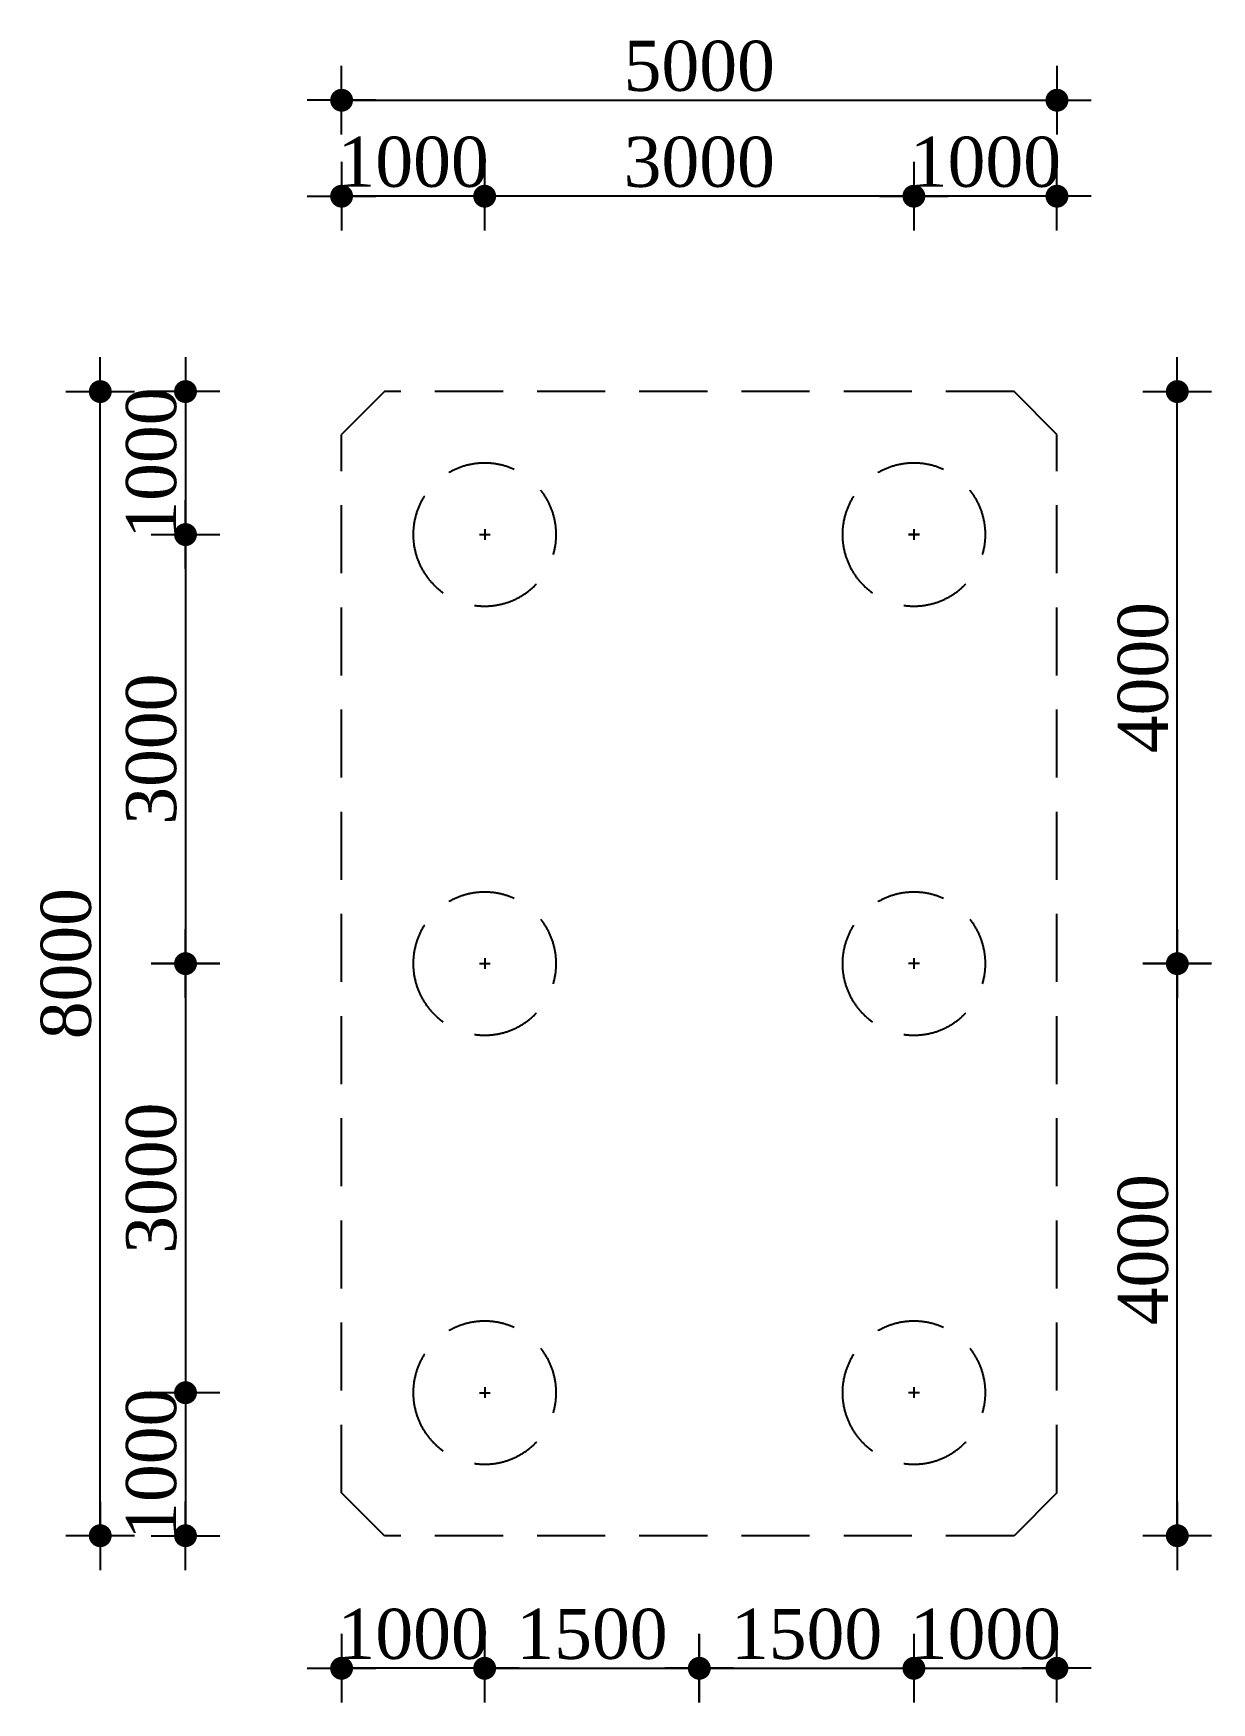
# Model space of a CAD drawing. Header units: millimetres. Extents: x 645430 to 1329725, y -477752 to 44877.
# Drawn here: x 1069028 to 1077263, y -324070 to -312399 of the extents above; entities that cross this region are included whole.
import ezdxf

# ---------------------------------------------------------------- set-up
doc = ezdxf.new("R2010")
doc.units = ezdxf.units.MM
doc.header["$LTSCALE"] = 250
doc.header["$PDMODE"] = 2
doc.linetypes.add('HIDDEN', pattern=[9.525, 6.35, -3.175])
for name, color, linetype in [('Center Line', 34, 'Continuous'), ('dim', 4, 'Continuous'), ('Dimision', 4, 'Continuous'), ('Pire Line', 11, 'Continuous')]:
    doc.layers.add(name, color=color, linetype=linetype)
doc.styles.get("Standard").update_dxf_attribs({"font": 'times.ttf'})
doc.dimstyles.new('ISO-125', dxfattribs={"dimtxt": 125, "dimasz": 1.2, "dimexe": 75, "dimexo": 75, "dimgap": 60, "dimtad": 1, "dimdec": 0, "dimtxsty": 'Standard', "dimblk": 'D_TIC', "dimcen": 52.5, "dimclrd": 256, "dimclre": 256, "dimclrt": 256, "dimadec": 0, "dimazin": 0, "dimtfac": 1, "dimtdec": 0, "dimtix": 1, "dimtmove": 0, "dimatfit": 3, "dimldrblk": 'DOT', "dimfxl": 75, "dimfxlon": 1, "dimlwd": -1, "dimarcsym": 0})

# ---------------------------------------------------------------- blocks, each defined once
blk = doc.blocks.new('D_TIC')
at = {"layer": 'Dimision', "ltscale": 5}
for p, q in [((0, 60), (0, -60)), ((-60, 0), (60, 0))]:
    blk.add_line(p, q, dxfattribs=at)
at = {"layer": 'Dimision', "ltscale": 5, "const_width": 20}
blk.add_lwpolyline([(-10, 0, 1), (10, 0, 1)], format="xyb", close=True, dxfattribs=at)
blk = doc.blocks.new('*D570')
at = {"layer": 'Defpoints', "color": 0, "ltscale": 10, "transparency": 16777216}
for p in [(1075182, -313537), (1076182, -315203), (1075182, -315865)]:
    blk.add_point(p, dxfattribs=at)
at = {"layer": 'dim', "lineweight": -2, "ltscale": 10, "transparency": 16777216}
for p, q in [((1075182, -313612), (1075182, -313462)), ((1076182, -313612), (1076182, -313462))]:
    blk.add_line(p, q, dxfattribs=at)
at = {"layer": 'dim', "ltscale": 10, "transparency": 16777216}
for p, q in [((1075178, -313537), (1075174, -313537)), ((1076182, -313537), (1075182, -313537)), ((1076186, -313537), (1076190, -313537))]:
    blk.add_line(p, q, dxfattribs=at)
at = {"layer": 'dim', "ltscale": 10, "transparency": 16777216, "xscale": 4, "yscale": 4, "zscale": 4}
blk.add_blockref('D_TIC', (1075182, -313537), dxfattribs=at)
at = {"layer": 'dim', "ltscale": 10, "transparency": 16777216, "xscale": 4, "yscale": 4, "zscale": 4, "rotation": 180}
blk.add_blockref('D_TIC', (1076182, -313537), dxfattribs=at)
at = {"layer": 'dim', "ltscale": 10, "transparency": 16777216, "insert": (1075682, -313299), "char_height": 350, "attachment_point": 5}
blk.add_mtext('1000', dxfattribs=at)
blk = doc.blocks.new('_Dot')
at = {"color": 0, "linetype": 'ByBlock', "lineweight": -2}
blk.add_line((-0.5, 0), (-1, 0), dxfattribs=at)
at = {"color": 0, "linetype": 'ByBlock', "const_width": 0.5}
blk.add_lwpolyline([(-0.25, 0, 1), (0.25, 0, 1)], format="xyb", close=True, dxfattribs=at)
blk = doc.blocks.new('*D571')
at = {"layer": 'Defpoints', "color": 0, "ltscale": 10, "transparency": 16777216}
for p in [(1072182, -313537), (1072182, -315865), (1075182, -315865)]:
    blk.add_point(p, dxfattribs=at)
at = {"layer": 'dim', "lineweight": -2, "ltscale": 10, "transparency": 16777216}
for p, q in [((1072182, -313612), (1072182, -313462)), ((1075182, -313612), (1075182, -313462))]:
    blk.add_line(p, q, dxfattribs=at)
at = {"layer": 'dim', "ltscale": 10, "transparency": 16777216}
blk.add_line((1075178, -313537), (1072186, -313537), dxfattribs=at)
at = {"layer": 'dim', "ltscale": 10, "transparency": 16777216, "xscale": 4, "yscale": 4, "zscale": 4, "rotation": 180}
blk.add_blockref('D_TIC', (1072182, -313537), dxfattribs=at)
at = {"layer": 'dim', "ltscale": 10, "transparency": 16777216, "xscale": 4, "yscale": 4, "zscale": 4}
blk.add_blockref('D_TIC', (1075182, -313537), dxfattribs=at)
at = {"layer": 'dim', "ltscale": 10, "transparency": 16777216, "insert": (1073682, -313299), "char_height": 350, "attachment_point": 5}
blk.add_mtext('3000', dxfattribs=at)
blk = doc.blocks.new('*D572')
at = {"layer": 'Defpoints', "color": 0, "ltscale": 10, "transparency": 16777216}
for p in [(1071182, -313537), (1071182, -315203), (1072182, -315865)]:
    blk.add_point(p, dxfattribs=at)
at = {"layer": 'dim', "lineweight": -2, "ltscale": 10, "transparency": 16777216}
for p, q in [((1071182, -313612), (1071182, -313462)), ((1072182, -313612), (1072182, -313462))]:
    blk.add_line(p, q, dxfattribs=at)
at = {"layer": 'dim', "ltscale": 10, "transparency": 16777216}
for p, q in [((1071178, -313537), (1071174, -313537)), ((1072182, -313537), (1071182, -313537)), ((1072186, -313537), (1072190, -313537))]:
    blk.add_line(p, q, dxfattribs=at)
at = {"layer": 'dim', "ltscale": 10, "transparency": 16777216, "xscale": 4, "yscale": 4, "zscale": 4}
blk.add_blockref('D_TIC', (1071182, -313537), dxfattribs=at)
at = {"layer": 'dim', "ltscale": 10, "transparency": 16777216, "xscale": 4, "yscale": 4, "zscale": 4, "rotation": 180}
blk.add_blockref('D_TIC', (1072182, -313537), dxfattribs=at)
at = {"layer": 'dim', "ltscale": 10, "transparency": 16777216, "insert": (1071682, -313299), "char_height": 350, "attachment_point": 5}
blk.add_mtext('1000', dxfattribs=at)
blk = doc.blocks.new('*D573')
at = {"layer": 'Defpoints', "color": 0, "ltscale": 10, "transparency": 16777216}
for p in [(1069495, -314903), (1071482, -314903), (1071482, -322903)]:
    blk.add_point(p, dxfattribs=at)
at = {"layer": 'dim', "lineweight": -2, "ltscale": 10, "transparency": 16777216}
for p, q in [((1069570, -314903), (1069420, -314903)), ((1069570, -322903), (1069420, -322903))]:
    blk.add_line(p, q, dxfattribs=at)
at = {"layer": 'dim', "ltscale": 10, "transparency": 16777216}
blk.add_line((1069495, -322899), (1069495, -314907), dxfattribs=at)
at = {"layer": 'dim', "ltscale": 10, "transparency": 16777216, "xscale": 4, "yscale": 4, "zscale": 4}
for p, rotation in [((1069495, -314903), 90), ((1069495, -322903), 270)]:
    blk.add_blockref('D_TIC', p, dxfattribs=dict(at, rotation=rotation))
at = {"layer": 'dim', "ltscale": 10, "transparency": 16777216, "insert": (1069257, -318903), "char_height": 350, "attachment_point": 5, "rotation": 90}
blk.add_mtext('8000', dxfattribs=at)
blk = doc.blocks.new('*D574')
at = {"layer": 'Defpoints', "color": 0, "ltscale": 10, "transparency": 16777216}
for p in [(1076182, -312866), (1071182, -315203), (1076182, -315203)]:
    blk.add_point(p, dxfattribs=at)
at = {"layer": 'dim', "lineweight": -2, "ltscale": 10, "transparency": 16777216}
for p, q in [((1071182, -312941), (1071182, -312791)), ((1076182, -312941), (1076182, -312791))]:
    blk.add_line(p, q, dxfattribs=at)
at = {"layer": 'dim', "ltscale": 10, "transparency": 16777216}
blk.add_line((1071186, -312866), (1076178, -312866), dxfattribs=at)
at = {"layer": 'dim', "ltscale": 10, "transparency": 16777216, "xscale": 4, "yscale": 4, "zscale": 4, "rotation": 180}
blk.add_blockref('D_TIC', (1071182, -312866), dxfattribs=at)
at = {"layer": 'dim', "ltscale": 10, "transparency": 16777216, "xscale": 4, "yscale": 4, "zscale": 4}
blk.add_blockref('D_TIC', (1076182, -312866), dxfattribs=at)
at = {"layer": 'dim', "ltscale": 10, "transparency": 16777216, "insert": (1073682, -312628), "char_height": 350, "attachment_point": 5}
blk.add_mtext('5000', dxfattribs=at)
blk = doc.blocks.new('*D575')
at = {"layer": 'Defpoints', "color": 0, "ltscale": 5, "transparency": 16777216}
for p in [(1072182, -321940), (1071182, -322603), (1071182, -323830)]:
    blk.add_point(p, dxfattribs=at)
at = {"layer": 'dim', "lineweight": -2, "ltscale": 5, "transparency": 16777216}
for p, q in [((1071182, -323755), (1071182, -323905)), ((1072182, -323755), (1072182, -323905))]:
    blk.add_line(p, q, dxfattribs=at)
at = {"layer": 'dim', "ltscale": 5, "transparency": 16777216}
for p, q in [((1071178, -323830), (1071174, -323830)), ((1072182, -323830), (1071182, -323830)), ((1072186, -323830), (1072190, -323830))]:
    blk.add_line(p, q, dxfattribs=at)
at = {"layer": 'dim', "ltscale": 5, "transparency": 16777216, "xscale": 4, "yscale": 4, "zscale": 4}
blk.add_blockref('D_TIC', (1071182, -323830), dxfattribs=at)
at = {"layer": 'dim', "ltscale": 5, "transparency": 16777216, "xscale": 4, "yscale": 4, "zscale": 4, "rotation": 180}
blk.add_blockref('D_TIC', (1072182, -323830), dxfattribs=at)
at = {"layer": 'dim', "ltscale": 5, "transparency": 16777216, "insert": (1071682, -323592), "char_height": 350, "attachment_point": 5}
blk.add_mtext('1000', dxfattribs=at)
blk = doc.blocks.new('*D576')
at = {"layer": 'Defpoints', "color": 0, "ltscale": 10, "transparency": 16777216}
for p in [(1071482, -314903), (1070091, -315903), (1072145, -315903)]:
    blk.add_point(p, dxfattribs=at)
at = {"layer": 'dim', "lineweight": -2, "ltscale": 10, "transparency": 16777216}
for p, q in [((1070166, -314903), (1070016, -314903)), ((1070166, -315903), (1070016, -315903))]:
    blk.add_line(p, q, dxfattribs=at)
at = {"layer": 'dim', "ltscale": 10, "transparency": 16777216}
for p, q in [((1070091, -314899), (1070091, -314895)), ((1070091, -314903), (1070091, -315903)), ((1070091, -315907), (1070091, -315911))]:
    blk.add_line(p, q, dxfattribs=at)
at = {"layer": 'dim', "ltscale": 10, "transparency": 16777216, "xscale": 4, "yscale": 4, "zscale": 4}
for p, rotation in [((1070091, -314903), 270), ((1070091, -315903), 90)]:
    blk.add_blockref('D_TIC', p, dxfattribs=dict(at, rotation=rotation))
at = {"layer": 'dim', "ltscale": 10, "transparency": 16777216, "insert": (1069853, -315403), "char_height": 350, "attachment_point": 5, "rotation": 90}
blk.add_mtext('1000', dxfattribs=at)
blk = doc.blocks.new('*D567')
at = {"layer": 'Defpoints', "color": 0, "ltscale": 10, "transparency": 16777216}
for p in [(1072145, -315903), (1070091, -318903), (1072220, -318903)]:
    blk.add_point(p, dxfattribs=at)
at = {"layer": 'dim', "lineweight": -2, "ltscale": 10, "transparency": 16777216}
for p, q in [((1070166, -315903), (1070016, -315903)), ((1070166, -318903), (1070016, -318903))]:
    blk.add_line(p, q, dxfattribs=at)
at = {"layer": 'dim', "ltscale": 10, "transparency": 16777216}
blk.add_line((1070091, -315907), (1070091, -318899), dxfattribs=at)
at = {"layer": 'dim', "ltscale": 10, "transparency": 16777216, "xscale": 4, "yscale": 4, "zscale": 4}
for p, rotation in [((1070091, -315903), 90), ((1070091, -318903), 270)]:
    blk.add_blockref('D_TIC', p, dxfattribs=dict(at, rotation=rotation))
at = {"layer": 'dim', "ltscale": 10, "transparency": 16777216, "insert": (1069853, -317403), "char_height": 350, "attachment_point": 5, "rotation": 90}
blk.add_mtext('3000', dxfattribs=at)
blk = doc.blocks.new('*D568')
at = {"layer": 'Defpoints', "color": 0, "ltscale": 10, "transparency": 16777216}
for p in [(1072220, -318903), (1070091, -321903), (1072145, -321903)]:
    blk.add_point(p, dxfattribs=at)
at = {"layer": 'dim', "lineweight": -2, "ltscale": 10, "transparency": 16777216}
for p, q in [((1070166, -318903), (1070016, -318903)), ((1070166, -321903), (1070016, -321903))]:
    blk.add_line(p, q, dxfattribs=at)
at = {"layer": 'dim', "ltscale": 10, "transparency": 16777216}
blk.add_line((1070091, -318907), (1070091, -321899), dxfattribs=at)
at = {"layer": 'dim', "ltscale": 10, "transparency": 16777216, "xscale": 4, "yscale": 4, "zscale": 4}
for p, rotation in [((1070091, -318903), 90), ((1070091, -321903), 270)]:
    blk.add_blockref('D_TIC', p, dxfattribs=dict(at, rotation=rotation))
at = {"layer": 'dim', "ltscale": 10, "transparency": 16777216, "insert": (1069853, -320403), "char_height": 350, "attachment_point": 5, "rotation": 90}
blk.add_mtext('3000', dxfattribs=at)
blk = doc.blocks.new('*D569')
at = {"layer": 'Defpoints', "color": 0, "ltscale": 10, "transparency": 16777216}
for p in [(1072182, -321903), (1070091, -322903), (1071482, -322903)]:
    blk.add_point(p, dxfattribs=at)
at = {"layer": 'dim', "ltscale": 10, "transparency": 16777216}
for p, q in [((1070091, -321899), (1070091, -321895)), ((1070091, -321903), (1070091, -322903)), ((1070091, -322907), (1070091, -322911))]:
    blk.add_line(p, q, dxfattribs=at)
at = {"layer": 'dim', "lineweight": -2, "ltscale": 10, "transparency": 16777216}
for p, q in [((1070166, -321903), (1070016, -321903)), ((1070166, -322903), (1070016, -322903))]:
    blk.add_line(p, q, dxfattribs=at)
at = {"layer": 'dim', "ltscale": 10, "transparency": 16777216, "xscale": 4, "yscale": 4, "zscale": 4}
for p, rotation in [((1070091, -321903), 270), ((1070091, -322903), 90)]:
    blk.add_blockref('D_TIC', p, dxfattribs=dict(at, rotation=rotation))
at = {"layer": 'dim', "ltscale": 10, "transparency": 16777216, "insert": (1069853, -322403), "char_height": 350, "attachment_point": 5, "rotation": 90}
blk.add_mtext('1000', dxfattribs=at)
blk = doc.blocks.new('A$C9368297a')
at = {"layer": 'Center Line'}
for p, q in [((962, 4000), (1037, 4000)), ((1000, 4037), (1000, 3962)), ((3962, 4000), (4037, 4000)), ((4000, 4037), (4000, 3962)), ((6962, 4000), (7037, 4000)), ((7000, 4037), (7000, 3962)), ((962, 1000), (1037, 1000)), ((962, 1000), (1037, 1000)), ((1000, 962), (1000, 1037)), ((1000, 1037), (1000, 962)), ((3962, 1000), (4037, 1000)), ((4000, 962), (4000, 1037)), ((6962, 1000), (7037, 1000)), ((7000, 962), (7000, 1037))]:
    blk.add_line(p, q, dxfattribs=at)
at = {"layer": 'Pire Line', "linetype": 'HIDDEN', "ltscale": 0.3}
for p, q in [((0, 4700), (300, 5000)), ((7700, 5000), (300, 5000)), ((8000, 4700), (7700, 5000)), ((0, 300), (0, 4700)), ((8000, 300), (8000, 4700)), ((300, 0), (0, 300)), ((7700, 0), (8000, 300)), ((7700, 0), (300, 0))]:
    blk.add_line(p, q, dxfattribs=at)
for centre in [(1000, 4000), (4000, 4000), (7000, 4000), (1000, 1000), (4000, 1000), (7000, 1000)]:
    blk.add_circle(centre, 500, dxfattribs=at)
blk = doc.blocks.new('*D579')
at = {"layer": 'Defpoints', "color": 0, "ltscale": 5, "transparency": 16777216}
for p in [(1073682, -321340, 0), (1072182, -321940, 0), (1073682, -323830)]:
    blk.add_point(p, dxfattribs=at)
at = {"layer": 'dim', "lineweight": -2, "ltscale": 5, "transparency": 16777216}
for p, q in [((1072182, -323755), (1072182, -323905)), ((1073682, -323755), (1073682, -323905))]:
    blk.add_line(p, q, dxfattribs=at)
at = {"layer": 'dim', "ltscale": 5, "transparency": 16777216}
blk.add_line((1072186, -323830), (1073678, -323830), dxfattribs=at)
at = {"layer": 'dim', "ltscale": 5, "transparency": 16777216, "xscale": 4, "yscale": 4, "zscale": 4, "rotation": 180}
blk.add_blockref('D_TIC', (1072182, -323830), dxfattribs=at)
at = {"layer": 'dim', "ltscale": 5, "transparency": 16777216, "xscale": 4, "yscale": 4, "zscale": 4}
blk.add_blockref('D_TIC', (1073682, -323830), dxfattribs=at)
at = {"layer": 'dim', "ltscale": 5, "transparency": 16777216, "insert": (1072932, -323592), "char_height": 350, "attachment_point": 5}
blk.add_mtext('1500', dxfattribs=at)
blk = doc.blocks.new('*D580')
at = {"layer": 'Defpoints', "color": 0, "ltscale": 5, "transparency": 16777216}
for p in [(1073682, -321340, 0), (1075182, -321940), (1075182, -323830)]:
    blk.add_point(p, dxfattribs=at)
at = {"layer": 'dim', "lineweight": -2, "ltscale": 5, "transparency": 16777216}
for p, q in [((1073682, -323755), (1073682, -323905)), ((1075182, -323755), (1075182, -323905))]:
    blk.add_line(p, q, dxfattribs=at)
at = {"layer": 'dim', "ltscale": 5, "transparency": 16777216}
blk.add_line((1073686, -323830), (1075178, -323830), dxfattribs=at)
at = {"layer": 'dim', "ltscale": 5, "transparency": 16777216, "xscale": 4, "yscale": 4, "zscale": 4, "rotation": 180}
blk.add_blockref('D_TIC', (1073682, -323830), dxfattribs=at)
at = {"layer": 'dim', "ltscale": 5, "transparency": 16777216, "xscale": 4, "yscale": 4, "zscale": 4}
blk.add_blockref('D_TIC', (1075182, -323830), dxfattribs=at)
at = {"layer": 'dim', "ltscale": 5, "transparency": 16777216, "insert": (1074432, -323592), "char_height": 350, "attachment_point": 5}
blk.add_mtext('1500', dxfattribs=at)
blk = doc.blocks.new('*D581')
at = {"layer": 'Defpoints', "color": 0, "ltscale": 5, "transparency": 16777216}
for p in [(1075182, -321940), (1076182, -322603, 0), (1076182, -323830)]:
    blk.add_point(p, dxfattribs=at)
at = {"layer": 'dim', "lineweight": -2, "ltscale": 5, "transparency": 16777216}
for p, q in [((1075182, -323755), (1075182, -323905)), ((1076182, -323755), (1076182, -323905))]:
    blk.add_line(p, q, dxfattribs=at)
at = {"layer": 'dim', "ltscale": 5, "transparency": 16777216}
for p, q in [((1075178, -323830), (1075174, -323830)), ((1075182, -323830), (1076182, -323830)), ((1076186, -323830), (1076190, -323830))]:
    blk.add_line(p, q, dxfattribs=at)
at = {"layer": 'dim', "ltscale": 5, "transparency": 16777216, "xscale": 4, "yscale": 4, "zscale": 4}
blk.add_blockref('D_TIC', (1075182, -323830), dxfattribs=at)
at = {"layer": 'dim', "ltscale": 5, "transparency": 16777216, "xscale": 4, "yscale": 4, "zscale": 4, "rotation": 180}
blk.add_blockref('D_TIC', (1076182, -323830), dxfattribs=at)
at = {"layer": 'dim', "ltscale": 5, "transparency": 16777216, "insert": (1075682, -323592), "char_height": 350, "attachment_point": 5}
blk.add_mtext('1000', dxfattribs=at)
blk = doc.blocks.new('*D577')
at = {"layer": 'Defpoints', "color": 0, "ltscale": 10, "transparency": 16777216}
for p in [(1076137, -318903), (1077023, -318903), (1076137, -322903, 0)]:
    blk.add_point(p, dxfattribs=at)
at = {"layer": 'dim', "lineweight": -2, "ltscale": 10, "transparency": 16777216}
for p, q in [((1076948, -318903), (1077098, -318903)), ((1076948, -322903), (1077098, -322903))]:
    blk.add_line(p, q, dxfattribs=at)
at = {"layer": 'dim', "ltscale": 10, "transparency": 16777216}
blk.add_line((1077023, -322899), (1077023, -318907), dxfattribs=at)
at = {"layer": 'dim', "ltscale": 10, "transparency": 16777216, "xscale": 4, "yscale": 4, "zscale": 4}
for p, rotation in [((1077023, -318903), 90), ((1077023, -322903), 270)]:
    blk.add_blockref('D_TIC', p, dxfattribs=dict(at, rotation=rotation))
at = {"layer": 'dim', "ltscale": 10, "transparency": 16777216, "insert": (1076785, -320903), "char_height": 350, "attachment_point": 5, "rotation": 90}
blk.add_mtext('4000', dxfattribs=at)
blk = doc.blocks.new('*D578')
at = {"layer": 'Defpoints', "color": 0, "ltscale": 10, "transparency": 16777216}
for p in [(1076137, -314903), (1077023, -314903), (1076137, -318903)]:
    blk.add_point(p, dxfattribs=at)
at = {"layer": 'dim', "lineweight": -2, "ltscale": 10, "transparency": 16777216}
for p, q in [((1076948, -314903), (1077098, -314903)), ((1076948, -318903), (1077098, -318903))]:
    blk.add_line(p, q, dxfattribs=at)
at = {"layer": 'dim', "ltscale": 10, "transparency": 16777216}
blk.add_line((1077023, -318899), (1077023, -314907), dxfattribs=at)
at = {"layer": 'dim', "ltscale": 10, "transparency": 16777216, "xscale": 4, "yscale": 4, "zscale": 4}
for p, rotation in [((1077023, -314903), 90), ((1077023, -318903), 270)]:
    blk.add_blockref('D_TIC', p, dxfattribs=dict(at, rotation=rotation))
at = {"layer": 'dim', "ltscale": 10, "transparency": 16777216, "insert": (1076785, -316903), "char_height": 350, "attachment_point": 5, "rotation": 90}
blk.add_mtext('4000', dxfattribs=at)

msp = doc.modelspace()

# ---------------------------------------------------------------- block references
at = {"ltscale": 5, "xscale": -1, "rotation": 90}
msp.add_blockref('A$C9368297a', (1076182.2, -314903, 0), dxfattribs=at)

# ---------------------------------------------------------------- dimensions: what is measured, and where the dimension line sits
at = {"layer": 'dim', "ltscale": 10}
for base, p1, p2, picture, middle in [((1076182.2, -312866.3, 0), (1071182.2, -315203, 0), (1076182.2, -315203, 0), '*D574', (1073682.2, -312628.2, 0)), ((1071182.2, -313537.2, 0), (1072182.2, -315865.5, 0), (1071182.2, -315203, 0), '*D572', (1071682.2, -313299.2, 0)), ((1072182.2, -313537.2, 0), (1075182.2, -315865.5, 0), (1072182.2, -315865.5, 0), '*D571', (1073682.2, -313299.2, 0)), ((1075182.2, -313537.2, 0), (1076182.2, -315203, 0), (1075182.2, -315865.5, 0), '*D570', (1075682.2, -313299.2, 0))]:
    dim = msp.add_linear_dim(base=base, p1=p1, p2=p2, dimstyle='ISO-125', override={"dimtxt": 350, "dimasz": 4, "dimtmove": 1}, dxfattribs=at)
    dim.commit()
    dim.dimension.update_dxf_attribs({"geometry": picture, "text_midpoint": middle})
for base, p1, p2, angle, picture, middle in [((1069495.4, -314903, 0), (1071482.2, -322903, 0), (1071482.2, -314903, 0), 270, '*D573', (1069257.4, -318903, 0)), ((1070091.2, -315903, 0), (1071482.2, -314903, 0), (1072144.7, -315903, 0), 270, '*D576', (1069853.2, -315403, 0)), ((1077022.9, -314903), (1076137.3, -318903), (1076137.3, -314903), 90, '*D578', (1076784.9, -316903)), ((1070091.2, -318903, 0), (1072144.7, -315903, 0), (1072219.7, -318903, 0), 270, '*D567', (1069853.2, -317403, 0)), ((1070091.2, -321903, 0), (1072219.7, -318903, 0), (1072144.7, -321903, 0), 270, '*D568', (1069853.2, -320403, 0)), ((1077022.9, -318903), (1076137.3, -322903, 0), (1076137.3, -318903), 90, '*D577', (1076784.9, -320903)), ((1070091.2, -322903, 0), (1072182.2, -321903, 0), (1071482.2, -322903, 0), 270, '*D569', (1069853.2, -322403, 0))]:
    dim = msp.add_linear_dim(base=base, p1=p1, p2=p2, angle=angle, dimstyle='ISO-125', override={"dimtxt": 350, "dimasz": 4, "dimtmove": 1}, dxfattribs=at)
    dim.commit()
    dim.dimension.update_dxf_attribs({"geometry": picture, "text_midpoint": middle})
at = {"layer": 'dim', "ltscale": 5}
for base, p1, p2, picture, middle in [((1073682.2, -323830), (1072182.2, -321940.5, 0), (1073682.2, -321340.5, 0), '*D579', (1072932.2, -323592)), ((1075182.2, -323830), (1073682.2, -321340.5, 0), (1075182.2, -321940.5), '*D580', (1074432.2, -323592)), ((1071182.2, -323830, 0), (1072182.2, -321940.5, 0), (1071182.2, -322603, 0), '*D575', (1071682.2, -323592, 0)), ((1076182.2, -323830), (1075182.2, -321940.5), (1076182.2, -322603, 0), '*D581', (1075682.2, -323592))]:
    dim = msp.add_linear_dim(base=base, p1=p1, p2=p2, dimstyle='ISO-125', override={"dimtxt": 350, "dimasz": 4, "dimtmove": 1}, dxfattribs=at)
    dim.commit()
    dim.dimension.update_dxf_attribs({"geometry": picture, "text_midpoint": middle})

doc.saveas('drawing.dxf')
